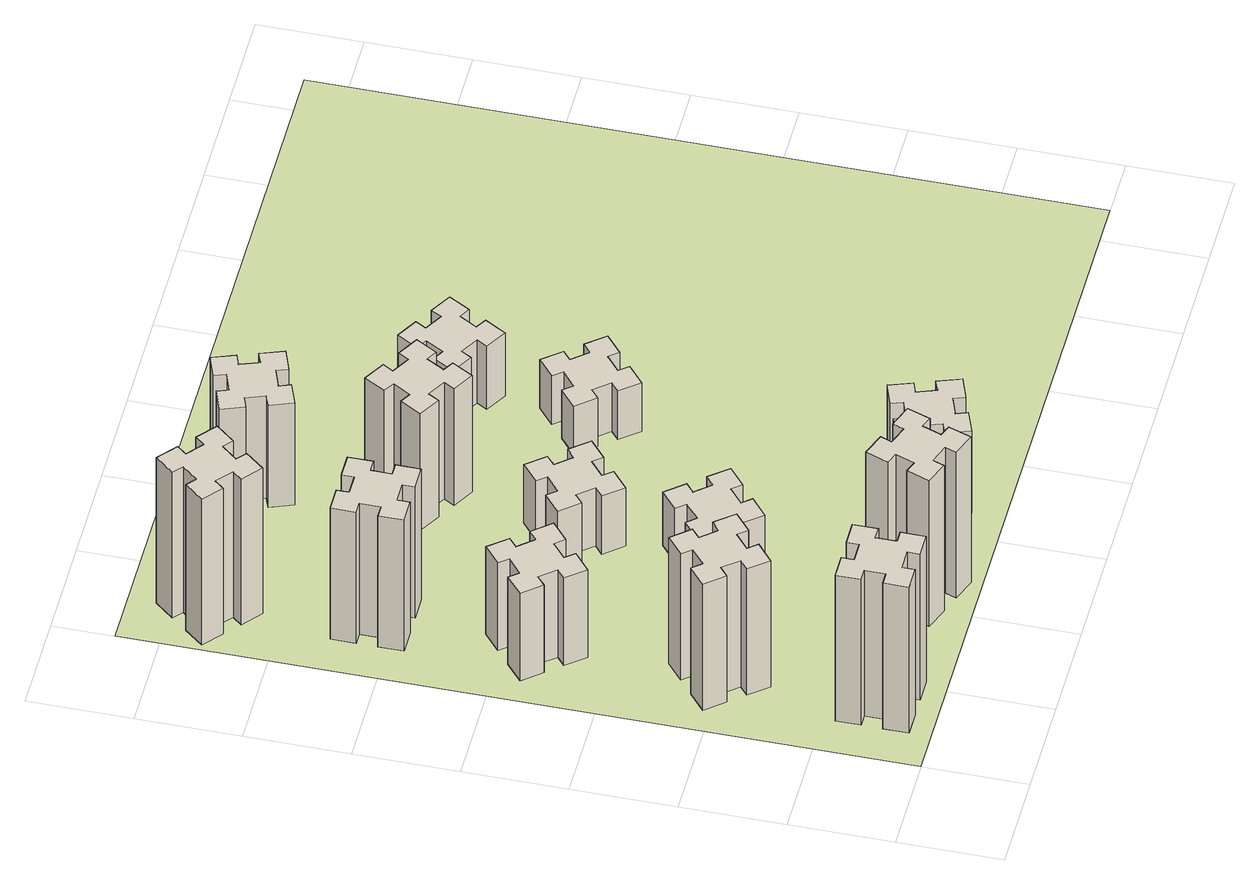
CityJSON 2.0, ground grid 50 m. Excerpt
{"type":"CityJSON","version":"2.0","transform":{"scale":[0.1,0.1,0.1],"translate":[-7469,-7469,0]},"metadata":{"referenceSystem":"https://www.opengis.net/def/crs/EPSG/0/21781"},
"CityObjects":{
"building1":{"type":"Building","attributes":{"class":"1000","function":"1000","usage":"1000","yearOfConstruction":2016,"roofType":"1000","measuredHeight":90,"storeysAboveGround":30,"storeysBelowGround":0},"geometry":[{"type":"Solid","lod":"1","boundaries":[[[[0,1,2,3,4,5,6,7,8,9,10,11,12,13,14,15,16,17,18,19]],[[17,16,20,21]],[[16,15,22,20]],[[15,14,23,22]],[[14,13,24,23]],[[13,12,25,24]],[[12,11,26,25]],[[11,10,27,26]],[[10,9,28,27]],[[9,8,29,28]],[[8,7,30,29]],[[7,6,31,30]],[[6,5,32,31]],[[5,4,33,32]],[[4,3,34,33]],[[3,2,35,34]],[[2,1,36,35]],[[1,0,37,36]],[[0,19,38,37]],[[19,18,39,38]],[[18,17,21,39]],[[24,25,26,27,28,29,30,31,32,33,34,35,36,37,38,39,21,20,22,23]]]]}]},
"building2":{"type":"Building","attributes":{"class":"1000","function":"1000","usage":"1000","yearOfConstruction":2016,"roofType":"1000","measuredHeight":78,"storeysAboveGround":30,"storeysBelowGround":0},"geometry":[{"type":"Solid","lod":"1","boundaries":[[[[40,41,42,43,44,45,46,47,48,49,50,51,52,53,54,55,56,57,58,59]],[[57,56,60,61]],[[56,55,62,60]],[[55,54,63,62]],[[54,53,64,63]],[[53,52,65,64]],[[52,51,66,65]],[[51,50,67,66]],[[50,49,68,67]],[[49,48,69,68]],[[48,47,70,69]],[[47,46,71,70]],[[46,45,72,71]],[[45,44,73,72]],[[44,43,74,73]],[[43,42,75,74]],[[42,41,76,75]],[[41,40,77,76]],[[40,59,78,77]],[[59,58,79,78]],[[58,57,61,79]],[[64,65,66,67,68,69,70,71,72,73,74,75,76,77,78,79,61,60,62,63]]]]}]},
"building3":{"type":"Building","attributes":{"class":"1000","function":"1000","usage":"1000","yearOfConstruction":2016,"roofType":"1000","measuredHeight":54,"storeysAboveGround":30,"storeysBelowGround":0},"geometry":[{"type":"Solid","lod":"1","boundaries":[[[[80,81,82,83,84,85,86,87,88,89,90,91,92,93,94,95,96,97,98,99]],[[97,96,100,101]],[[96,95,102,100]],[[95,94,103,102]],[[94,93,104,103]],[[93,92,105,104]],[[92,91,106,105]],[[91,90,107,106]],[[90,89,108,107]],[[89,88,109,108]],[[88,87,110,109]],[[87,86,111,110]],[[86,85,112,111]],[[85,84,113,112]],[[84,83,114,113]],[[83,82,115,114]],[[82,81,116,115]],[[81,80,117,116]],[[80,99,118,117]],[[99,98,119,118]],[[98,97,101,119]],[[104,105,106,107,108,109,110,111,112,113,114,115,116,117,118,119,101,100,102,103]]]]}]},
"building4":{"type":"Building","attributes":{"class":"1000","function":"1000","usage":"1000","yearOfConstruction":2016,"roofType":"1000","measuredHeight":81,"storeysAboveGround":30,"storeysBelowGround":0},"geometry":[{"type":"Solid","lod":"1","boundaries":[[[[120,121,122,123,124,125,126,127,128,129,130,131,132,133,134,135,136,137,138,139]],[[137,136,140,141]],[[136,135,142,140]],[[135,134,143,142]],[[134,133,144,143]],[[133,132,145,144]],[[132,131,146,145]],[[131,130,147,146]],[[130,129,148,147]],[[129,128,149,148]],[[128,127,150,149]],[[127,126,151,150]],[[126,125,152,151]],[[125,124,153,152]],[[124,123,154,153]],[[123,122,155,154]],[[122,121,156,155]],[[121,120,157,156]],[[120,139,158,157]],[[139,138,159,158]],[[138,137,141,159]],[[144,145,146,147,148,149,150,151,152,153,154,155,156,157,158,159,141,140,142,143]]]]}]},
"building5":{"type":"Building","attributes":{"class":"1000","function":"1000","usage":"1000","yearOfConstruction":2016,"roofType":"1000","measuredHeight":90,"storeysAboveGround":30,"storeysBelowGround":0},"geometry":[{"type":"Solid","lod":"1","boundaries":[[[[160,161,162,163,164,165,166,167,168,169,170,171,172,173,174,175,176,177,178,179]],[[177,176,180,181]],[[176,175,182,180]],[[175,174,183,182]],[[174,173,184,183]],[[173,172,185,184]],[[172,171,186,185]],[[171,170,187,186]],[[170,169,188,187]],[[169,168,189,188]],[[168,167,190,189]],[[167,166,191,190]],[[166,165,192,191]],[[165,164,193,192]],[[164,163,194,193]],[[163,162,195,194]],[[162,161,196,195]],[[161,160,197,196]],[[160,179,198,197]],[[179,178,199,198]],[[178,177,181,199]],[[184,185,186,187,188,189,190,191,192,193,194,195,196,197,198,199,181,180,182,183]]]]}]},
"building6":{"type":"Building","attributes":{"class":"1000","function":"1000","usage":"1000","yearOfConstruction":2016,"roofType":"1000","measuredHeight":90,"storeysAboveGround":30,"storeysBelowGround":0},"geometry":[{"type":"Solid","lod":"1","boundaries":[[[[200,201,202,203,204,205,206,207,208,209,210,211,212,213,214,215,216,217,218,219]],[[217,216,220,221]],[[216,215,222,220]],[[215,214,223,222]],[[214,213,224,223]],[[213,212,225,224]],[[212,211,226,225]],[[211,210,227,226]],[[210,209,228,227]],[[209,208,229,228]],[[208,207,230,229]],[[207,206,231,230]],[[206,205,232,231]],[[205,204,233,232]],[[204,203,234,233]],[[203,202,235,234]],[[202,201,236,235]],[[201,200,237,236]],[[200,219,238,237]],[[219,218,239,238]],[[218,217,221,239]],[[224,225,226,227,228,229,230,231,232,233,234,235,236,237,238,239,221,220,222,223]]]]}]},
"building7":{"type":"Building","attributes":{"class":"1000","function":"1000","usage":"1000","yearOfConstruction":2016,"roofType":"1000","measuredHeight":33,"storeysAboveGround":30,"storeysBelowGround":0},"geometry":[{"type":"Solid","lod":"1","boundaries":[[[[240,241,242,243,244,245,246,247,248,249,250,251,252,253,254,255,256,257,258,259]],[[257,256,260,261]],[[256,255,262,260]],[[255,254,263,262]],[[254,253,264,263]],[[253,252,265,264]],[[252,251,266,265]],[[251,250,267,266]],[[250,249,268,267]],[[249,248,269,268]],[[248,247,270,269]],[[247,246,271,270]],[[246,245,272,271]],[[245,244,273,272]],[[244,243,274,273]],[[243,242,275,274]],[[242,241,276,275]],[[241,240,277,276]],[[240,259,278,277]],[[259,258,279,278]],[[258,257,261,279]],[[264,265,266,267,268,269,270,271,272,273,274,275,276,277,278,279,261,260,262,263]]]]}]},
"building8":{"type":"Building","attributes":{"class":"1000","function":"1000","usage":"1000","yearOfConstruction":2016,"roofType":"1000","measuredHeight":36,"storeysAboveGround":30,"storeysBelowGround":0},"geometry":[{"type":"Solid","lod":"1","boundaries":[[[[280,281,282,283,284,285,286,287,288,289,290,291,292,293,294,295,296,297,298,299]],[[297,296,300,301]],[[296,295,302,300]],[[295,294,303,302]],[[294,293,304,303]],[[293,292,305,304]],[[292,291,306,305]],[[291,290,307,306]],[[290,289,308,307]],[[289,288,309,308]],[[288,287,310,309]],[[287,286,311,310]],[[286,285,312,311]],[[285,284,313,312]],[[284,283,314,313]],[[283,282,315,314]],[[282,281,316,315]],[[281,280,317,316]],[[280,299,318,317]],[[299,298,319,318]],[[298,297,301,319]],[[304,305,306,307,308,309,310,311,312,313,314,315,316,317,318,319,301,300,302,303]]]]}]},
"building9":{"type":"Building","attributes":{"class":"1000","function":"1000","usage":"1000","yearOfConstruction":2016,"roofType":"1000","measuredHeight":51,"storeysAboveGround":30,"storeysBelowGround":0},"geometry":[{"type":"Solid","lod":"1","boundaries":[[[[320,321,322,323,324,325,326,327,328,329,330,331,332,333,334,335,336,337,338,339]],[[337,336,340,341]],[[336,335,342,340]],[[335,334,343,342]],[[334,333,344,343]],[[333,332,345,344]],[[332,331,346,345]],[[331,330,347,346]],[[330,329,348,347]],[[329,328,349,348]],[[328,327,350,349]],[[327,326,351,350]],[[326,325,352,351]],[[325,324,353,352]],[[324,323,354,353]],[[323,322,355,354]],[[322,321,356,355]],[[321,320,357,356]],[[320,339,358,357]],[[339,338,359,358]],[[338,337,341,359]],[[344,345,346,347,348,349,350,351,352,353,354,355,356,357,358,359,341,340,342,343]]]]}]},
"building10":{"type":"Building","attributes":{"class":"1000","function":"1000","usage":"1000","yearOfConstruction":2016,"roofType":"1000","measuredHeight":72,"storeysAboveGround":30,"storeysBelowGround":0},"geometry":[{"type":"Solid","lod":"1","boundaries":[[[[360,361,362,363,364,365,366,367,368,369,370,371,372,373,374,375,376,377,378,379]],[[377,376,380,381]],[[376,375,382,380]],[[375,374,383,382]],[[374,373,384,383]],[[373,372,385,384]],[[372,371,386,385]],[[371,370,387,386]],[[370,369,388,387]],[[369,368,389,388]],[[368,367,390,389]],[[367,366,391,390]],[[366,365,392,391]],[[365,364,393,392]],[[364,363,394,393]],[[363,362,395,394]],[[362,361,396,395]],[[361,360,397,396]],[[360,379,398,397]],[[379,378,399,398]],[[378,377,381,399]],[[384,385,386,387,388,389,390,391,392,393,394,395,396,397,398,399,381,380,382,383]]]]}]},
"building11":{"type":"Building","attributes":{"class":"1000","function":"1000","usage":"1000","yearOfConstruction":2016,"roofType":"1000","measuredHeight":63,"storeysAboveGround":30,"storeysBelowGround":0},"geometry":[{"type":"Solid","lod":"1","boundaries":[[[[400,401,402,403,404,405,406,407,408,409,410,411,412,413,414,415,416,417,418,419]],[[417,416,420,421]],[[416,415,422,420]],[[415,414,423,422]],[[414,413,424,423]],[[413,412,425,424]],[[412,411,426,425]],[[411,410,427,426]],[[410,409,428,427]],[[409,408,429,428]],[[408,407,430,429]],[[407,406,431,430]],[[406,405,432,431]],[[405,404,433,432]],[[404,403,434,433]],[[403,402,435,434]],[[402,401,436,435]],[[401,400,437,436]],[[400,419,438,437]],[[419,418,439,438]],[[418,417,421,439]],[[424,425,426,427,428,429,430,431,432,433,434,435,436,437,438,439,421,420,422,423]]]]}]},
"building12":{"type":"Building","attributes":{"class":"1000","function":"1000","usage":"1000","yearOfConstruction":2016,"roofType":"1000","measuredHeight":30,"storeysAboveGround":30,"storeysBelowGround":0},"geometry":[{"type":"Solid","lod":"1","boundaries":[[[[440,441,442,443,444,445,446,447,448,449,450,451,452,453,454,455,456,457,458,459]],[[457,456,460,461]],[[456,455,462,460]],[[455,454,463,462]],[[454,453,464,463]],[[453,452,465,464]],[[452,451,466,465]],[[451,450,467,466]],[[450,449,468,467]],[[449,448,469,468]],[[448,447,470,469]],[[447,446,471,470]],[[446,445,472,471]],[[445,444,473,472]],[[444,443,474,473]],[[443,442,475,474]],[[442,441,476,475]],[[441,440,477,476]],[[440,459,478,477]],[[459,458,479,478]],[[458,457,461,479]],[[464,465,466,467,468,469,470,471,472,473,474,475,476,477,478,479,461,460,462,463]]]]}]},
"building13":{"type":"Building","attributes":{"class":"1000","function":"1000","usage":"1000","yearOfConstruction":2016,"roofType":"1000","measuredHeight":39,"storeysAboveGround":30,"storeysBelowGround":0},"geometry":[{"type":"Solid","lod":"1","boundaries":[[[[480,481,482,483,484,485,486,487,488,489,490,491,492,493,494,495,496,497,498,499]],[[497,496,500,501]],[[496,495,502,500]],[[495,494,503,502]],[[494,493,504,503]],[[493,492,505,504]],[[492,491,506,505]],[[491,490,507,506]],[[490,489,508,507]],[[489,488,509,508]],[[488,487,510,509]],[[487,486,511,510]],[[486,485,512,511]],[[485,484,513,512]],[[484,483,514,513]],[[483,482,515,514]],[[482,481,516,515]],[[481,480,517,516]],[[480,499,518,517]],[[499,498,519,518]],[[498,497,501,519]],[[504,505,506,507,508,509,510,511,512,513,514,515,516,517,518,519,501,500,502,503]]]]}]},
"landuse1":{"type":"LandUse","attributes":{"name":"plot1","function":"1010"},"geometry":[{"type":"MultiSurface","lod":"1","boundaries":[[[520,521,522,523]]]}]}
},
"vertices":[
[265,325,0],[265,225,0],[205,225,0],[205,105,0],[325,105,0],[325,165,0],[425,165,0],[425,105,0],[545,105,0],[545,225,0],[485,225,0],[485,325,0],[545,325,0],[545,445,0],[425,445,0],[425,385,0],[325,385,0],[325,445,0],[205,445,0],[205,325,0],[325,385,900],[325,445,900],[425,385,900],[425,445,900],[545,445,900],[545,325,900],[485,325,900],[485,225,900],[545,225,900],[545,105,900],[425,105,900],[425,165,900],[325,165,900],[325,105,900],[205,105,900],[205,225,900],[265,225,900],[265,325,900],[205,325,900],[205,445,900],
[408,899,0],[484,963,0],[523,917,0],[615,994,0],[538,1086,0],[492,1048,0],[427,1124,0],[473,1163,0],[396,1255,0],[304,1178,0],[343,1132,0],[266,1067,0],[228,1113,0],[136,1036,0],[213,944,0],[259,983,0],[323,906,0],[277,868,0],[354,776,0],[446,853,0],[323,906,780],[277,868,780],[259,983,780],[213,944,780],[136,1036,780],[228,1113,780],[266,1067,780],[343,1132,780],[304,1178,780],[396,1255,780],[473,1163,780],[427,1124,780],[492,1048,780],[538,1086,780],[615,994,780],[523,917,780],[484,963,780],[408,899,780],[446,853,780],[354,776,780],
[492,1888,0],[427,1964,0],[473,2003,0],[396,2095,0],[304,2018,0],[343,1972,0],[266,1907,0],[228,1953,0],[136,1876,0],[213,1784,0],[259,1823,0],[323,1746,0],[277,1708,0],[354,1616,0],[446,1693,0],[408,1739,0],[484,1803,0],[523,1757,0],[615,1834,0],[538,1926,0],[484,1803,540],[523,1757,540],[408,1739,540],[446,1693,540],[354,1616,540],[277,1708,540],[323,1746,540],[259,1823,540],[213,1784,540],[136,1876,540],[228,1953,540],[266,1907,540],[343,1972,540],[304,2018,540],[396,2095,540],[473,2003,540],[427,1964,540],[492,1888,540],[538,1926,540],[615,1834,540],
[485,2545,0],[485,2645,0],[545,2645,0],[545,2765,0],[425,2765,0],[425,2705,0],[325,2705,0],[325,2765,0],[205,2765,0],[205,2645,0],[265,2645,0],[265,2545,0],[205,2545,0],[205,2425,0],[325,2425,0],[325,2485,0],[425,2485,0],[425,2425,0],[545,2425,0],[545,2545,0],[425,2485,810],[425,2425,810],[325,2485,810],[325,2425,810],[205,2425,810],[205,2545,810],[265,2545,810],[265,2645,810],[205,2645,810],[205,2765,810],[325,2765,810],[325,2705,810],[425,2705,810],[425,2765,810],[545,2765,810],[545,2645,810],[485,2645,810],[485,2545,810],[545,2545,810],[545,2425,810],
[1029,360,0],[995,266,0],[939,287,0],[897,174,0],[1010,133,0],[1031,189,0],[1125,155,0],[1104,99,0],[1217,57,0],[1258,170,0],[1202,191,0],[1236,285,0],[1292,264,0],[1333,377,0],[1220,418,0],[1200,362,0],[1106,396,0],[1127,452,0],[1014,493,0],[973,380,0],[1106,396,900],[1127,452,900],[1200,362,900],[1220,418,900],[1333,377,900],[1292,264,900],[1236,285,900],[1202,191,900],[1258,170,900],[1217,57,900],[1104,99,900],[1125,155,900],[1031,189,900],[1010,133,900],[897,174,900],[939,287,900],[995,266,900],[1029,360,900],[973,380,900],[1014,493,900],
[384,3387,0],[308,3452,0],[346,3498,0],[254,3575,0],[177,3483,0],[223,3444,0],[159,3368,0],[113,3406,0],[36,3314,0],[128,3237,0],[166,3283,0],[243,3219,0],[204,3173,0],[296,3096,0],[373,3188,0],[327,3226,0],[392,3303,0],[438,3264,0],[515,3356,0],[423,3433,0],[392,3303,900],[438,3264,900],[327,3226,900],[373,3188,900],[296,3096,900],[204,3173,900],[243,3219,900],[166,3283,900],[128,3237,900],[36,3314,900],[113,3406,900],[159,3368,900],[223,3444,900],[177,3483,900],[254,3575,900],[346,3498,900],[308,3452,900],[384,3387,900],[423,3433,900],[515,3356,900],
[1083,1332,0],[1006,1267,0],[968,1313,0],[876,1236,0],[953,1144,0],[999,1183,0],[1063,1106,0],[1017,1068,0],[1094,976,0],[1186,1053,0],[1148,1099,0],[1224,1163,0],[1263,1117,0],[1355,1194,0],[1278,1286,0],[1232,1248,0],[1167,1324,0],[1213,1363,0],[1136,1455,0],[1044,1378,0],[1167,1324,330],[1213,1363,330],[1232,1248,330],[1278,1286,330],[1355,1194,330],[1263,1117,330],[1224,1163,330],[1148,1099,330],[1186,1053,330],[1094,976,330],[1017,1068,330],[1063,1106,330],[999,1183,330],[953,1144,330],[876,1236,330],[968,1313,330],[1006,1267,330],[1083,1332,330],[1044,1378,330],[1136,1455,330],
[1083,1972,0],[1006,1907,0],[968,1953,0],[876,1876,0],[953,1784,0],[999,1823,0],[1063,1746,0],[1017,1708,0],[1094,1616,0],[1186,1693,0],[1148,1739,0],[1224,1803,0],[1263,1757,0],[1355,1834,0],[1278,1926,0],[1232,1888,0],[1167,1964,0],[1213,2003,0],[1136,2095,0],[1044,2018,0],[1167,1964,360],[1213,2003,360],[1232,1888,360],[1278,1926,360],[1355,1834,360],[1263,1757,360],[1224,1803,360],[1148,1739,360],[1186,1693,360],[1094,1616,360],[1017,1708,360],[1063,1746,360],[999,1823,360],[953,1784,360],[876,1876,360],[968,1953,360],[1006,1907,360],[1083,1972,360],[1044,2018,360],[1136,2095,360],
[1765,496,0],[1671,462,0],[1650,518,0],[1537,477,0],[1579,364,0],[1635,385,0],[1669,291,0],[1613,270,0],[1654,157,0],[1767,199,0],[1746,255,0],[1840,289,0],[1860,233,0],[1973,274,0],[1932,387,0],[1876,366,0],[1842,460,0],[1898,480,0],[1857,593,0],[1744,552,0],[1842,460,510],[1898,480,510],[1876,366,510],[1932,387,510],[1973,274,510],[1860,233,510],[1840,289,510],[1746,255,510],[1767,199,510],[1654,157,510],[1613,270,510],[1669,291,510],[1635,385,510],[1579,364,510],[1537,477,510],[1650,518,510],[1671,462,510],[1765,496,510],[1744,552,510],[1857,593,510],
[1314,2666,0],[1227,2716,0],[1257,2768,0],[1153,2828,0],[1093,2724,0],[1145,2694,0],[1095,2607,0],[1043,2637,0],[983,2533,0],[1087,2473,0],[1117,2525,0],[1204,2475,0],[1174,2423,0],[1278,2363,0],[1338,2467,0],[1286,2497,0],[1336,2584,0],[1388,2554,0],[1448,2658,0],[1344,2718,0],[1336,2584,720],[1388,2554,720],[1286,2497,720],[1338,2467,720],[1278,2363,720],[1174,2423,720],[1204,2475,720],[1117,2525,720],[1087,2473,720],[983,2533,720],[1043,2637,720],[1095,2607,720],[1145,2694,720],[1093,2724,720],[1153,2828,720],[1257,2768,720],[1227,2716,720],[1314,2666,720],[1344,2718,720],[1448,2658,720],
[1125,3456,0],[1031,3422,0],[1010,3478,0],[897,3437,0],[939,3324,0],[995,3345,0],[1029,3251,0],[973,3230,0],[1014,3117,0],[1127,3159,0],[1106,3215,0],[1200,3249,0],[1220,3193,0],[1333,3234,0],[1292,3347,0],[1236,3326,0],[1202,3420,0],[1258,3440,0],[1217,3553,0],[1104,3512,0],[1202,3420,630],[1258,3440,630],[1236,3326,630],[1292,3347,630],[1333,3234,630],[1220,3193,630],[1200,3249,630],[1106,3215,630],[1127,3159,630],[1014,3117,630],[973,3230,630],[1029,3251,630],[995,3345,630],[939,3324,630],[897,3437,630],[1010,3478,630],[1031,3422,630],[1125,3456,630],[1104,3512,630],[1217,3553,630],
[1972,1988,0],[1907,2064,0],[1953,2103,0],[1876,2195,0],[1784,2118,0],[1823,2072,0],[1746,2007,0],[1708,2053,0],[1616,1976,0],[1693,1884,0],[1739,1923,0],[1803,1846,0],[1757,1808,0],[1834,1716,0],[1926,1793,0],[1888,1839,0],[1964,1903,0],[2003,1857,0],[2095,1934,0],[2018,2026,0],[1964,1903,300],[2003,1857,300],[1888,1839,300],[1926,1793,300],[1834,1716,300],[1757,1808,300],[1803,1846,300],[1739,1923,300],[1693,1884,300],[1616,1976,300],[1708,2053,300],[1746,2007,300],[1823,2072,300],[1784,2118,300],[1876,2195,300],[1953,2103,300],[1907,2064,300],[1972,1988,300],[2018,2026,300],[2095,1934,300],
[1926,2497,0],[1976,2584,0],[2028,2554,0],[2088,2658,0],[1984,2718,0],[1954,2666,0],[1867,2716,0],[1897,2768,0],[1793,2828,0],[1733,2724,0],[1785,2694,0],[1735,2607,0],[1683,2637,0],[1623,2533,0],[1727,2473,0],[1757,2525,0],[1844,2475,0],[1814,2423,0],[1918,2363,0],[1978,2467,0],[1844,2475,390],[1814,2423,390],[1757,2525,390],[1727,2473,390],[1623,2533,390],[1683,2637,390],[1735,2607,390],[1785,2694,390],[1733,2724,390],[1793,2828,390],[1897,2768,390],[1867,2716,390],[1954,2666,390],[1984,2718,390],[2088,2658,390],[2028,2554,390],[1976,2584,390],[1926,2497,390],[1978,2467,390],[1918,2363,390],
[5,3705,0],[3705,3705,0],[3705,5,0],[5,5,0]
]}
